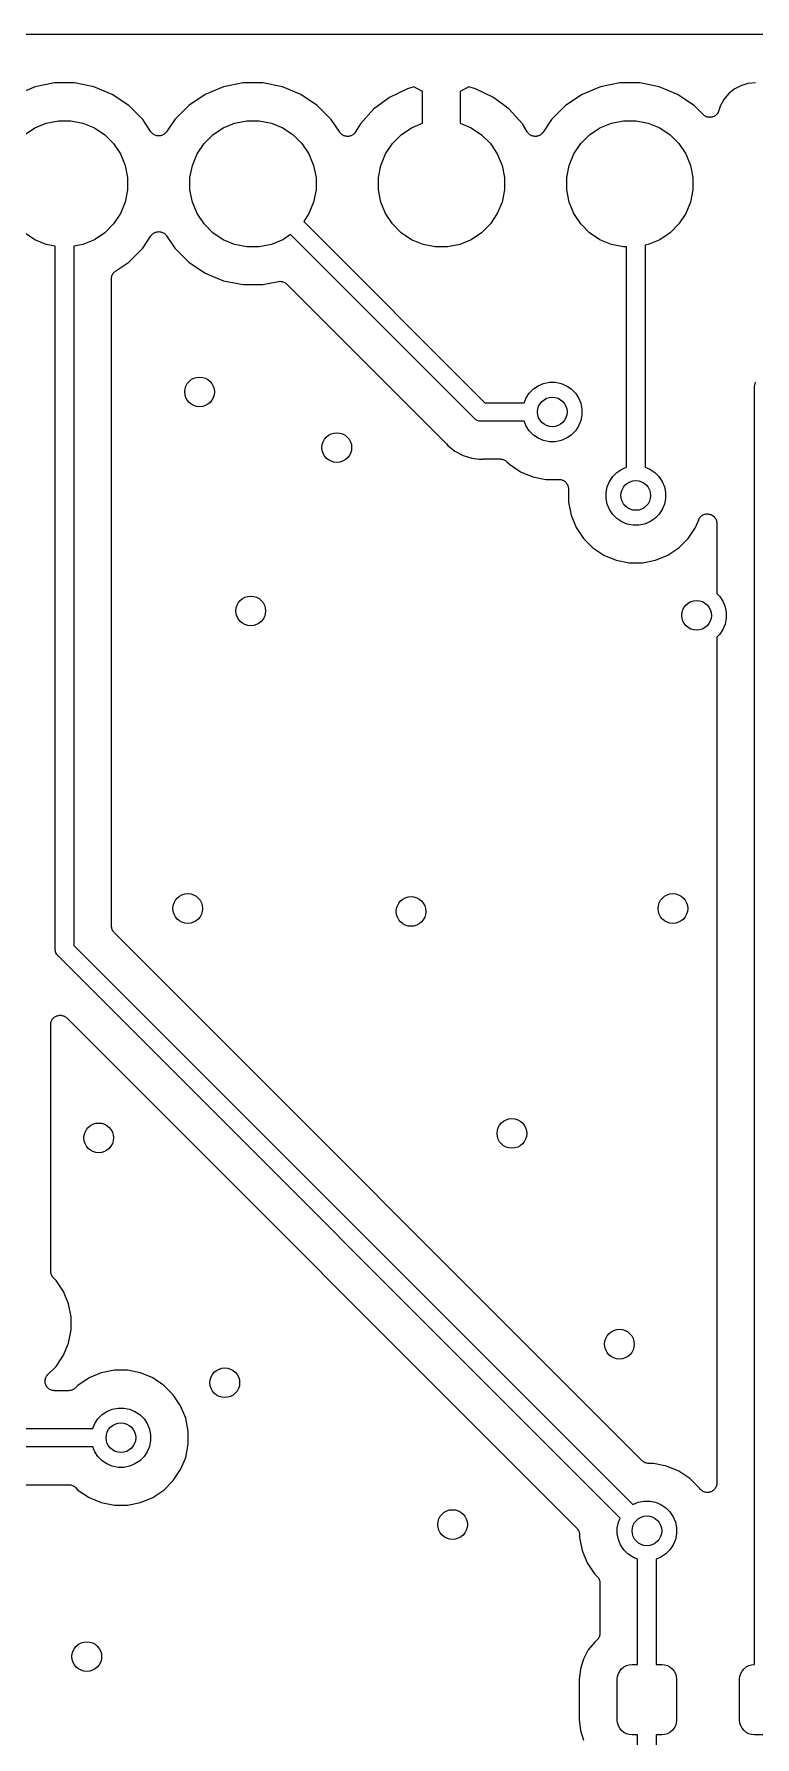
# Model space of a CAD drawing. Extents: x 103 to 213, y -152 to -90.
# Drawn here: x 135.99 to 145.71, y -113.3 to -90.36 of the extents above; entities that cross this region are included whole.
import ezdxf

# ---------------------------------------------------------------- set-up
doc = ezdxf.new("R2010")
doc.units = 0
doc.layers.add('BLACK', color=7, linetype='CONTINUOUS')

msp = doc.modelspace()

# ---------------------------------------------------------------- linework, layer by layer
at = {"layer": 'BLACK', "linetype": 'CONTINUOUS'}
for p, q in [((105.516, -90.358), (150.309, -90.358)), ((136.004, -91.0692), (135.757, -91.1716)), ((136.266, -91.017), (136.004, -91.0692)), ((136.534, -91.017), (136.266, -91.017)), ((136.796, -91.0692), (136.534, -91.017)), ((137.043, -91.1716), (136.796, -91.0692)), ((138.544, -91.0692), (138.297, -91.1716)), ((138.806, -91.017), (138.544, -91.0692)), ((139.074, -91.017), (138.806, -91.017)), ((139.336, -91.0692), (139.074, -91.017)), ((139.583, -91.1716), (139.336, -91.0692)), ((141.11, -91.0702), (141.022, -91.0969)), ((141.226, -91.1314), (141.11, -91.0702)), ((141.85, -91.0702), (141.734, -91.1314)), ((141.938, -91.0969), (141.85, -91.0702)), ((143.624, -91.0692), (143.377, -91.1716)), ((143.886, -91.017), (143.624, -91.0692)), ((144.154, -91.017), (143.886, -91.017)), ((144.416, -91.0692), (144.154, -91.017)), ((144.663, -91.1716), (144.416, -91.0692)), ((145.515, -91.0534), (145.426, -91.1006)), ((145.61, -91.0244), (145.515, -91.0534)), ((145.716, -91.0139), (145.61, -91.0244)), ((137.266, -91.3202), (137.043, -91.1716)), ((138.297, -91.1716), (138.074, -91.3202)), ((139.806, -91.3202), (139.583, -91.1716)), ((140.779, -91.2126), (140.566, -91.3717)), ((141.022, -91.0969), (140.779, -91.2126)), ((141.226, -91.5602), (141.226, -91.1314)), ((141.734, -91.1314), (141.734, -91.5602)), ((142.181, -91.2126), (141.938, -91.0969)), ((142.394, -91.3717), (142.181, -91.2126)), ((143.377, -91.1716), (143.154, -91.3202)), ((144.886, -91.3202), (144.663, -91.1716)), ((145.286, -91.2414), (145.238, -91.3297)), ((145.349, -91.1641), (145.286, -91.2414)), ((145.426, -91.1006), (145.349, -91.1641)), ((136.152, -91.5577), (136.316, -91.525)), ((136.316, -91.525), (136.484, -91.525)), ((136.484, -91.525), (136.648, -91.5577)), ((137.455, -91.5093), (137.266, -91.3202)), ((137.564, -91.6733), (137.455, -91.5093)), ((137.885, -91.5093), (137.776, -91.6733)), ((138.074, -91.3202), (137.885, -91.5093)), ((138.692, -91.5577), (138.856, -91.525)), ((138.856, -91.525), (139.024, -91.525)), ((139.024, -91.525), (139.188, -91.5577)), ((139.995, -91.5093), (139.806, -91.3202)), ((140.11, -91.6811), (139.995, -91.5093)), ((140.566, -91.3717), (140.388, -91.5694)), ((142.572, -91.5694), (142.394, -91.3717)), ((142.965, -91.5093), (142.85, -91.6811)), ((143.154, -91.3202), (142.965, -91.5093)), ((143.772, -91.5577), (143.936, -91.525)), ((143.936, -91.525), (144.104, -91.525)), ((144.104, -91.525), (144.268, -91.5577)), ((145.009, -91.4432), (144.886, -91.3202)), ((145.013, -91.4469), (145.009, -91.4432)), ((145.017, -91.4511), (145.013, -91.4469)), ((145.023, -91.4548), (145.017, -91.4511)), ((145.028, -91.4589), (145.023, -91.4548)), ((145.033, -91.4617), (145.028, -91.4589)), ((145.038, -91.465), (145.033, -91.4617)), ((145.044, -91.4676), (145.038, -91.465)), ((145.05, -91.4706), (145.044, -91.4676)), ((145.055, -91.4724), (145.05, -91.4706)), ((145.061, -91.4747), (145.055, -91.4724)), ((145.067, -91.476), (145.061, -91.4747)), ((145.073, -91.4779), (145.067, -91.476)), ((145.079, -91.4785), (145.073, -91.4779)), ((145.085, -91.4797), (145.079, -91.4785)), ((145.092, -91.4797), (145.085, -91.4797)), ((145.098, -91.4804), (145.092, -91.4797)), ((145.104, -91.4798), (145.098, -91.4804)), ((145.11, -91.4799), (145.104, -91.4798)), ((145.116, -91.4787), (145.11, -91.4799)), ((145.123, -91.478), (145.116, -91.4787)), ((145.128, -91.4764), (145.123, -91.478)), ((145.134, -91.4753), (145.128, -91.4764)), ((145.14, -91.4728), (145.134, -91.4753)), ((145.146, -91.471), (145.14, -91.4728)), ((145.152, -91.4682), (145.146, -91.471)), ((145.157, -91.466), (145.152, -91.4682)), ((145.163, -91.4624), (145.157, -91.466)), ((145.168, -91.4594), (145.163, -91.4624)), ((145.173, -91.4557), (145.168, -91.4594)), ((145.178, -91.4525), (145.173, -91.4557)), ((145.183, -91.4479), (145.178, -91.4525)), ((145.188, -91.4438), (145.183, -91.4479)), ((145.191, -91.4393), (145.188, -91.4438)), ((145.196, -91.4351), (145.191, -91.4393)), ((145.199, -91.4298), (145.196, -91.4351)), ((145.204, -91.4248), (145.199, -91.4298)), ((145.206, -91.4196), (145.204, -91.4248)), ((145.21, -91.4147), (145.206, -91.4196)), ((145.212, -91.4087), (145.21, -91.4147)), ((145.215, -91.403), (145.212, -91.4087)), ((145.217, -91.3974), (145.215, -91.403)), ((145.219, -91.3919), (145.217, -91.3974)), ((145.22, -91.3902), (145.219, -91.3919)), ((145.238, -91.3297), (145.22, -91.3902)), ((135.858, -91.7148), (135.997, -91.6217)), ((135.997, -91.6217), (136.152, -91.5577)), ((136.648, -91.5577), (136.803, -91.6217)), ((136.803, -91.6217), (136.942, -91.7148)), ((136.942, -91.7148), (137.06, -91.8332)), ((137.572, -91.6826), (137.564, -91.6733)), ((137.58, -91.692), (137.572, -91.6826)), ((137.58, -91.6922), (137.58, -91.692)), ((137.58, -91.6925), (137.58, -91.6922)), ((137.589, -91.7002), (137.58, -91.6925)), ((137.599, -91.7079), (137.589, -91.7002)), ((137.599, -91.708), (137.599, -91.7079)), ((137.599, -91.7082), (137.599, -91.708)), ((137.61, -91.714), (137.599, -91.7082)), ((137.62, -91.7197), (137.61, -91.714)), ((137.621, -91.7198), (137.62, -91.7197)), ((137.621, -91.72), (137.621, -91.7198)), ((137.633, -91.7235), (137.621, -91.72)), ((137.644, -91.7271), (137.633, -91.7235)), ((137.645, -91.7272), (137.644, -91.7271)), ((137.644, -91.7271), (137.644, -91.7271)), ((137.657, -91.7285), (137.645, -91.7272)), ((137.669, -91.7298), (137.657, -91.7285)), ((137.681, -91.7286), (137.669, -91.7298)), ((137.669, -91.7298), (137.669, -91.7297)), ((137.669, -91.7297), (137.669, -91.7298)), ((137.693, -91.7276), (137.681, -91.7286)), ((137.694, -91.7275), (137.693, -91.7276)), ((137.706, -91.724), (137.694, -91.7274)), ((137.694, -91.7274), (137.694, -91.7275)), ((137.717, -91.7206), (137.706, -91.724)), ((137.718, -91.7205), (137.717, -91.7206)), ((137.729, -91.7148), (137.718, -91.7204)), ((137.718, -91.7204), (137.718, -91.7205)), ((137.739, -91.7092), (137.729, -91.7148)), ((137.74, -91.709), (137.739, -91.7092)), ((137.749, -91.7013), (137.74, -91.7088)), ((137.74, -91.7088), (137.74, -91.709)), ((137.759, -91.6937), (137.749, -91.7013)), ((137.767, -91.6842), (137.759, -91.6933)), ((137.759, -91.6933), (137.759, -91.6935)), ((137.759, -91.6935), (137.759, -91.6937)), ((137.775, -91.6748), (137.767, -91.6842)), ((137.776, -91.6733), (137.775, -91.6742)), ((137.775, -91.6742), (137.775, -91.6742)), ((137.775, -91.6742), (137.775, -91.6742)), ((137.775, -91.6742), (137.775, -91.6748)), ((138.28, -91.8332), (138.398, -91.7148)), ((138.398, -91.7148), (138.537, -91.6217)), ((138.537, -91.6217), (138.692, -91.5577)), ((139.188, -91.5577), (139.343, -91.6217)), ((139.343, -91.6217), (139.482, -91.7148)), ((139.482, -91.7148), (139.6, -91.8332)), ((140.111, -91.6834), (140.11, -91.6811)), ((140.113, -91.6859), (140.111, -91.6834)), ((140.119, -91.693), (140.113, -91.6859)), ((140.125, -91.7003), (140.119, -91.693)), ((140.128, -91.7021), (140.125, -91.7003)), ((140.13, -91.7043), (140.128, -91.7021)), ((140.137, -91.71), (140.13, -91.7043)), ((140.144, -91.716), (140.137, -91.71)), ((140.147, -91.7174), (140.144, -91.716)), ((140.149, -91.7192), (140.147, -91.7174)), ((140.158, -91.7233), (140.149, -91.7192)), ((140.166, -91.7277), (140.158, -91.7233)), ((140.169, -91.7286), (140.166, -91.7277)), ((140.172, -91.7299), (140.169, -91.7286)), ((140.181, -91.7322), (140.172, -91.7299)), ((140.19, -91.735), (140.181, -91.7322)), ((140.193, -91.7353), (140.19, -91.735)), ((140.196, -91.736), (140.193, -91.7353)), ((140.205, -91.7366), (140.196, -91.736)), ((140.215, -91.7375), (140.205, -91.7366)), ((140.218, -91.7373), (140.215, -91.7375)), ((140.221, -91.7374), (140.218, -91.7373)), ((140.23, -91.7361), (140.221, -91.7374)), ((140.239, -91.7352), (140.23, -91.7361)), ((140.242, -91.7344), (140.239, -91.7352)), ((140.245, -91.734), (140.242, -91.7344)), ((140.254, -91.7309), (140.245, -91.734)), ((140.263, -91.7282), (140.254, -91.7309)), ((140.266, -91.7268), (140.263, -91.7282)), ((140.269, -91.7258), (140.266, -91.7268)), ((140.277, -91.721), (140.269, -91.7258)), ((140.285, -91.7166), (140.277, -91.721)), ((140.287, -91.7148), (140.285, -91.7166)), ((140.29, -91.7133), (140.287, -91.7148)), ((140.297, -91.707), (140.29, -91.7133)), ((140.304, -91.701), (140.297, -91.707)), ((140.306, -91.6988), (140.304, -91.701)), ((140.308, -91.6968), (140.306, -91.6988)), ((140.314, -91.6893), (140.308, -91.6968)), ((140.32, -91.682), (140.314, -91.6893)), ((140.322, -91.6794), (140.32, -91.682)), ((140.323, -91.677), (140.322, -91.6794)), ((140.324, -91.6755), (140.323, -91.677)), ((140.388, -91.5694), (140.324, -91.6755)), ((140.82, -91.8332), (140.938, -91.7148)), ((140.938, -91.7148), (141.077, -91.6217)), ((141.077, -91.6217), (141.226, -91.5602)), ((141.734, -91.5602), (141.883, -91.6217)), ((141.883, -91.6217), (142.022, -91.7148)), ((142.022, -91.7148), (142.14, -91.8332)), ((142.636, -91.6755), (142.572, -91.5694)), ((142.637, -91.6779), (142.636, -91.6755)), ((142.639, -91.6805), (142.637, -91.6779)), ((142.645, -91.6879), (142.639, -91.6805)), ((142.65, -91.6955), (142.645, -91.6879)), ((142.653, -91.6975), (142.65, -91.6955)), ((142.654, -91.6998), (142.653, -91.6975)), ((142.662, -91.7058), (142.654, -91.6998)), ((142.669, -91.7122), (142.662, -91.7058)), ((142.671, -91.7137), (142.669, -91.7122)), ((142.674, -91.7156), (142.671, -91.7137)), ((142.682, -91.7201), (142.674, -91.7156)), ((142.69, -91.725), (142.682, -91.7201)), ((142.693, -91.7261), (142.69, -91.725)), ((142.695, -91.7275), (142.693, -91.7261)), ((142.704, -91.7303), (142.695, -91.7275)), ((142.713, -91.7335), (142.704, -91.7303)), ((142.716, -91.734), (142.713, -91.7335)), ((142.719, -91.7349), (142.716, -91.734)), ((142.728, -91.7359), (142.719, -91.7349)), ((142.738, -91.7373), (142.728, -91.7359)), ((142.741, -91.7372), (142.738, -91.7373)), ((142.744, -91.7375), (142.741, -91.7372)), ((142.753, -91.7367), (142.744, -91.7375)), ((142.762, -91.7363), (142.753, -91.7367)), ((142.765, -91.7356), (142.762, -91.7363)), ((142.768, -91.7353), (142.765, -91.7356)), ((142.777, -91.7327), (142.768, -91.7353)), ((142.787, -91.7305), (142.777, -91.7327)), ((142.789, -91.7292), (142.787, -91.7305)), ((142.792, -91.7284), (142.789, -91.7292)), ((142.8, -91.7241), (142.792, -91.7284)), ((142.809, -91.7201), (142.8, -91.7241)), ((142.811, -91.7184), (142.809, -91.7201)), ((142.814, -91.717), (142.811, -91.7184)), ((142.821, -91.7111), (142.814, -91.717)), ((142.829, -91.7055), (142.821, -91.7111)), ((142.831, -91.7034), (142.829, -91.7055)), ((142.833, -91.7015), (142.831, -91.7034)), ((142.84, -91.6943), (142.833, -91.7015)), ((142.846, -91.6874), (142.84, -91.6943)), ((142.847, -91.6848), (142.846, -91.6874)), ((142.849, -91.6826), (142.847, -91.6848)), ((142.85, -91.6811), (142.849, -91.6826)), ((143.36, -91.8332), (143.478, -91.7148)), ((143.478, -91.7148), (143.617, -91.6217)), ((143.617, -91.6217), (143.772, -91.5577)), ((144.268, -91.5577), (144.423, -91.6217)), ((144.423, -91.6217), (144.562, -91.7148)), ((144.562, -91.7148), (144.68, -91.8332)), ((137.06, -91.8332), (137.153, -91.9724)), ((137.153, -91.9724), (137.217, -92.1271)), ((138.123, -92.1271), (138.187, -91.9724)), ((138.187, -91.9724), (138.28, -91.8332)), ((139.6, -91.8332), (139.693, -91.9724)), ((139.693, -91.9724), (139.757, -92.1271)), ((140.663, -92.1271), (140.727, -91.9724)), ((140.727, -91.9724), (140.82, -91.8332)), ((142.14, -91.8332), (142.233, -91.9724)), ((142.233, -91.9724), (142.297, -92.1271)), ((143.203, -92.1271), (143.267, -91.9724)), ((143.267, -91.9724), (143.36, -91.8332)), ((144.68, -91.8332), (144.773, -91.9724)), ((144.773, -91.9724), (144.837, -92.1271)), ((137.217, -92.1271), (137.25, -92.2913)), ((138.09, -92.2913), (138.123, -92.1271)), ((139.757, -92.1271), (139.79, -92.2913)), ((140.63, -92.2913), (140.663, -92.1271)), ((142.297, -92.1271), (142.33, -92.2913)), ((143.17, -92.2913), (143.203, -92.1271)), ((144.837, -92.1271), (144.87, -92.2913)), ((137.25, -92.4587), (137.217, -92.6229)), ((137.25, -92.2913), (137.25, -92.4587)), ((138.09, -92.4587), (138.09, -92.2913)), ((138.123, -92.6229), (138.09, -92.4587)), ((139.79, -92.4587), (139.757, -92.6229)), ((139.79, -92.2913), (139.79, -92.4587)), ((140.63, -92.4587), (140.63, -92.2913)), ((140.663, -92.6229), (140.63, -92.4587)), ((142.33, -92.4587), (142.297, -92.6229)), ((142.33, -92.2913), (142.33, -92.4587)), ((143.17, -92.4587), (143.17, -92.2913)), ((143.203, -92.6229), (143.17, -92.4587)), ((144.87, -92.4587), (144.837, -92.6229)), ((144.87, -92.2913), (144.87, -92.4587)), ((137.217, -92.6229), (137.153, -92.7776)), ((138.187, -92.7776), (138.123, -92.6229)), ((139.757, -92.6229), (139.693, -92.7776)), ((140.727, -92.7776), (140.663, -92.6229)), ((142.297, -92.6229), (142.233, -92.7776)), ((143.267, -92.7776), (143.203, -92.6229)), ((144.837, -92.6229), (144.773, -92.7776)), ((137.06, -92.9168), (136.942, -93.0352)), ((137.153, -92.7776), (137.06, -92.9168)), ((138.28, -92.9168), (138.187, -92.7776)), ((138.398, -93.0352), (138.28, -92.9168)), ((139.693, -92.7776), (139.624, -92.8818)), ((139.624, -92.8818), (142.067, -95.325)), ((140.82, -92.9168), (140.727, -92.7776)), ((140.938, -93.0352), (140.82, -92.9168)), ((142.14, -92.9168), (142.022, -93.0352)), ((142.233, -92.7776), (142.14, -92.9168)), ((143.36, -92.9168), (143.267, -92.7776)), ((143.478, -93.0352), (143.36, -92.9168)), ((144.68, -92.9168), (144.562, -93.0352)), ((144.773, -92.7776), (144.68, -92.9168)), ((135.997, -93.1283), (135.858, -93.0352)), ((136.152, -93.1923), (135.997, -93.1283)), ((136.803, -93.1283), (136.648, -93.1923)), ((136.942, -93.0352), (136.803, -93.1283)), ((137.455, -93.2407), (137.564, -93.0767)), ((137.564, -93.0767), (137.565, -93.0758)), ((137.565, -93.0752), (137.573, -93.0659)), ((137.565, -93.0757), (137.565, -93.0752)), ((137.565, -93.0758), (137.565, -93.0757)), ((137.565, -93.0758), (137.565, -93.0758)), ((137.573, -93.0659), (137.581, -93.0567)), ((137.581, -93.0563), (137.591, -93.0487)), ((137.581, -93.0565), (137.581, -93.0563)), ((137.581, -93.0567), (137.581, -93.0565)), ((137.591, -93.0487), (137.6, -93.0412)), ((137.6, -93.041), (137.601, -93.0408)), ((137.6, -93.0412), (137.6, -93.041)), ((137.601, -93.0408), (137.611, -93.0352)), ((137.611, -93.0352), (137.622, -93.0296)), ((137.622, -93.0295), (137.623, -93.0294)), ((137.622, -93.0296), (137.622, -93.0295)), ((137.623, -93.0294), (137.634, -93.026)), ((137.634, -93.026), (137.646, -93.0226)), ((137.646, -93.0225), (137.647, -93.0224)), ((137.646, -93.0226), (137.646, -93.0225)), ((137.647, -93.0224), (137.658, -93.0214)), ((137.658, -93.0214), (137.671, -93.0202)), ((137.671, -93.0203), (137.671, -93.0202)), ((137.671, -93.0202), (137.683, -93.0215)), ((137.671, -93.0202), (137.671, -93.0203)), ((137.683, -93.0215), (137.695, -93.0228)), ((137.695, -93.0228), (137.696, -93.0229)), ((137.696, -93.0229), (137.696, -93.0229)), ((137.696, -93.0229), (137.707, -93.0264)), ((137.707, -93.0264), (137.719, -93.03)), ((137.719, -93.03), (137.719, -93.0302)), ((137.719, -93.0302), (137.72, -93.0303)), ((137.72, -93.0303), (137.73, -93.036)), ((137.73, -93.036), (137.741, -93.0418)), ((137.741, -93.0418), (137.741, -93.042)), ((137.741, -93.042), (137.741, -93.0421)), ((137.741, -93.0421), (137.751, -93.0498)), ((137.751, -93.0498), (137.76, -93.0575)), ((137.76, -93.0575), (137.76, -93.0578)), ((137.76, -93.0578), (137.76, -93.058)), ((137.76, -93.058), (137.768, -93.0673)), ((137.768, -93.0673), (137.776, -93.0767)), ((137.776, -93.0767), (137.885, -93.2407)), ((138.537, -93.1283), (138.398, -93.0352)), ((138.692, -93.1923), (138.537, -93.1283)), ((139.343, -93.1283), (139.188, -93.1923)), ((139.447, -93.0586), (139.343, -93.1283)), ((141.922, -95.5341), (139.447, -93.0586)), ((141.077, -93.1283), (140.938, -93.0352)), ((141.232, -93.1923), (141.077, -93.1283)), ((141.883, -93.1283), (141.728, -93.1923)), ((142.022, -93.0352), (141.883, -93.1283)), ((143.617, -93.1283), (143.478, -93.0352)), ((143.772, -93.1923), (143.617, -93.1283)), ((144.423, -93.1283), (144.268, -93.1923)), ((144.562, -93.0352), (144.423, -93.1283)), ((136.275, -93.2168), (136.152, -93.1923)), ((136.275, -102.684), (136.275, -93.2168)), ((136.648, -93.1923), (136.525, -93.2168)), ((136.525, -93.2168), (136.525, -102.638)), ((137.266, -93.4298), (137.455, -93.2407)), ((137.885, -93.2407), (138.074, -93.4298)), ((138.856, -93.225), (138.692, -93.1923)), ((139.024, -93.225), (138.856, -93.225)), ((139.188, -93.1923), (139.024, -93.225)), ((141.396, -93.225), (141.232, -93.1923)), ((141.564, -93.225), (141.396, -93.225)), ((141.728, -93.1923), (141.564, -93.225)), ((143.936, -93.225), (143.772, -93.1923)), ((143.975, -93.225), (143.936, -93.225)), ((143.975, -96.1938), (143.975, -93.225)), ((144.268, -93.1923), (144.225, -93.2009)), ((144.225, -93.2009), (144.225, -96.1938)), ((137.039, -93.6155), (137.043, -93.6043)), ((137.043, -93.6031), (137.049, -93.5928)), ((137.043, -93.6037), (137.043, -93.6031)), ((137.043, -93.6043), (137.043, -93.6037)), ((137.049, -93.5928), (137.055, -93.5824)), ((137.055, -93.5814), (137.063, -93.5724)), ((137.055, -93.582), (137.055, -93.5814)), ((137.055, -93.5824), (137.055, -93.582)), ((137.063, -93.5724), (137.07, -93.5633)), ((137.07, -93.5633), (137.071, -93.5629)), ((137.071, -93.5624), (137.08, -93.5551)), ((137.071, -93.5629), (137.071, -93.5624)), ((137.08, -93.5551), (137.089, -93.5476)), ((137.089, -93.5476), (137.266, -93.4298)), ((138.074, -93.4298), (138.297, -93.5784)), ((138.297, -93.5784), (138.544, -93.6808)), ((137.033, -93.6514), (137.034, -93.6397)), ((137.033, -93.6526), (137.033, -93.6514)), ((137.033, -93.6527), (137.033, -93.6526)), ((137.033, -93.6526), (137.033, -93.6526)), ((137.033, -93.6532), (137.033, -93.6527)), ((137.033, -102.375), (137.033, -93.6532)), ((137.034, -93.6397), (137.036, -93.628)), ((137.036, -93.6268), (137.039, -93.6155)), ((137.036, -93.6274), (137.036, -93.6268)), ((137.036, -93.628), (137.036, -93.6274)), ((138.544, -93.6808), (138.806, -93.733)), ((138.806, -93.733), (139.074, -93.733)), ((139.074, -93.733), (139.282, -93.6916)), ((139.282, -93.6915), (139.283, -93.6913)), ((139.282, -93.6916), (139.282, -93.6915)), ((139.282, -93.6915), (139.282, -93.6915)), ((139.282, -93.6915), (139.282, -93.6915)), ((139.283, -93.6913), (139.295, -93.6903)), ((139.295, -93.6903), (139.307, -93.6892)), ((139.307, -93.6892), (139.307, -93.6893)), ((139.307, -93.6893), (139.308, -93.6892)), ((139.308, -93.6892), (139.32, -93.6905)), ((139.32, -93.6905), (139.332, -93.6917)), ((139.332, -93.6917), (139.332, -93.6919)), ((139.332, -93.6919), (139.333, -93.692)), ((139.333, -93.692), (139.344, -93.6955)), ((139.344, -93.6955), (139.355, -93.699)), ((139.355, -93.699), (139.356, -93.6992)), ((139.356, -93.6992), (139.356, -93.6994)), ((139.356, -93.6994), (139.367, -93.7051)), ((139.367, -93.7051), (139.377, -93.7107)), ((139.377, -93.7107), (139.378, -93.7111)), ((139.378, -93.7111), (139.378, -93.7114)), ((139.378, -93.7114), (139.387, -93.7189)), ((139.387, -93.7189), (139.396, -93.7264)), ((139.396, -93.7264), (141.541, -95.8712)), ((142.621, -95.2605), (142.664, -95.195)), ((142.664, -95.195), (142.72, -95.1393)), ((142.72, -95.1393), (142.786, -95.0955)), ((142.786, -95.0955), (142.858, -95.0654)), ((142.858, -95.0654), (142.936, -95.05)), ((142.936, -95.05), (143.014, -95.05)), ((143.014, -95.05), (143.092, -95.0654)), ((143.092, -95.0654), (143.164, -95.0955)), ((143.164, -95.0955), (143.23, -95.1393)), ((143.23, -95.1393), (143.286, -95.195)), ((143.286, -95.195), (143.329, -95.2605)), ((145.699, -95.125), (145.7, -95.1152)), ((145.7, -95.1348), (145.699, -95.125)), ((145.7, -95.1152), (145.703, -95.0858)), ((145.7, -95.1152), (145.7, -95.1152)), ((145.7, -95.3202), (145.7, -95.1348)), ((145.703, -95.0858), (145.714, -95.0481)), ((142.067, -95.325), (142.594, -95.325)), ((142.594, -95.325), (142.621, -95.2605)), ((143.329, -95.2605), (143.36, -95.3333)), ((143.36, -95.3333), (143.375, -95.4106)), ((143.375, -95.4106), (143.375, -95.4894)), ((145.7, -112.325), (145.7, -95.3202)), ((141.926, -95.5388), (141.922, -95.5341)), ((141.931, -95.5427), (141.926, -95.5388)), ((141.945, -95.5544), (141.931, -95.5427)), ((141.962, -95.5633), (141.945, -95.5544)), ((141.967, -95.566), (141.962, -95.5633)), ((141.99, -95.5732), (141.967, -95.566)), ((142.009, -95.575), (141.99, -95.5732)), ((142.015, -95.5756), (142.009, -95.575)), ((142.009, -95.575), (142.009, -95.575)), ((142.021, -95.575), (142.015, -95.5756)), ((142.594, -95.575), (142.021, -95.575)), ((142.621, -95.6395), (142.594, -95.575)), ((142.664, -95.705), (142.621, -95.6395)), ((143.329, -95.6395), (143.286, -95.705)), ((143.36, -95.5667), (143.329, -95.6395)), ((143.375, -95.4894), (143.36, -95.5667)), ((141.541, -95.8712), (141.542, -95.8725)), ((141.542, -95.8725), (141.546, -95.8766)), ((141.546, -95.8766), (141.549, -95.8804)), ((141.549, -95.8804), (141.565, -95.8998)), ((141.565, -95.8998), (141.662, -95.9789)), ((142.72, -95.7607), (142.664, -95.705)), ((142.786, -95.8045), (142.72, -95.7607)), ((142.858, -95.8346), (142.786, -95.8045)), ((142.936, -95.85), (142.858, -95.8346)), ((143.014, -95.85), (142.936, -95.85)), ((143.092, -95.8346), (143.014, -95.85)), ((143.164, -95.8045), (143.092, -95.8346)), ((143.23, -95.7607), (143.164, -95.8045)), ((143.286, -95.705), (143.23, -95.7607)), ((141.662, -95.9789), (141.772, -96.0376)), ((141.772, -96.0376), (141.891, -96.0738)), ((141.891, -96.0738), (141.99, -96.0836)), ((141.99, -96.0836), (141.99, -96.0836)), ((141.99, -96.0836), (142.015, -96.0861)), ((142.015, -96.0861), (142.04, -96.0836)), ((142.04, -96.0836), (142.042, -96.0834)), ((142.042, -96.0834), (142.047, -96.0835)), ((142.047, -96.0835), (142.052, -96.083)), ((142.052, -96.083), (142.271, -96.083)), ((142.271, -96.083), (142.272, -96.083)), ((142.272, -96.083), (142.272, -96.083)), ((142.272, -96.083), (142.272, -96.083)), ((142.272, -96.083), (142.273, -96.083)), ((142.273, -96.083), (142.285, -96.0843)), ((142.285, -96.0843), (142.296, -96.0855)), ((142.296, -96.0855), (142.297, -96.0857)), ((142.297, -96.0857), (142.298, -96.0858)), ((142.298, -96.0858), (142.309, -96.0893)), ((142.309, -96.0893), (142.32, -96.0928)), ((142.32, -96.0928), (142.321, -96.0931)), ((142.321, -96.0931), (142.321, -96.0933)), ((142.321, -96.0933), (142.332, -96.0989)), ((142.332, -96.0989), (142.342, -96.1045)), ((142.342, -96.1045), (142.342, -96.1049)), ((142.342, -96.1049), (142.343, -96.1052)), ((142.343, -96.1052), (142.352, -96.1127)), ((142.352, -96.1127), (142.361, -96.1202)), ((142.361, -96.1202), (142.396, -96.1553)), ((142.396, -96.1553), (142.545, -96.2547)), ((142.545, -96.2547), (142.71, -96.3231)), ((142.71, -96.3231), (142.886, -96.358)), ((142.886, -96.358), (143.065, -96.358)), ((143.065, -96.358), (143.066, -96.358)), ((143.066, -96.358), (143.066, -96.358)), ((143.066, -96.358), (143.066, -96.358)), ((143.066, -96.358), (143.067, -96.358)), ((143.067, -96.358), (143.079, -96.3593)), ((143.079, -96.3593), (143.091, -96.3606)), ((143.091, -96.3606), (143.091, -96.3607)), ((143.091, -96.3607), (143.091, -96.3608)), ((143.091, -96.3608), (143.103, -96.3644)), ((143.103, -96.3644), (143.114, -96.3679)), ((143.746, -96.3855), (143.789, -96.32)), ((143.789, -96.32), (143.845, -96.2643)), ((143.845, -96.2643), (143.911, -96.2205)), ((143.911, -96.2205), (143.975, -96.1938)), ((144.225, -96.1938), (144.289, -96.2205)), ((144.289, -96.2205), (144.355, -96.2643)), ((144.355, -96.2643), (144.411, -96.32)), ((144.411, -96.32), (144.454, -96.3855)), ((143.114, -96.3679), (143.115, -96.3681)), ((143.115, -96.3681), (143.115, -96.3683)), ((143.115, -96.3683), (143.125, -96.374)), ((143.125, -96.374), (143.136, -96.3797)), ((143.136, -96.3797), (143.136, -96.38)), ((143.136, -96.38), (143.137, -96.3802)), ((143.137, -96.3802), (143.146, -96.3879)), ((143.146, -96.3879), (143.155, -96.3955)), ((143.155, -96.3955), (143.155, -96.3959)), ((143.155, -96.3959), (143.156, -96.3961)), ((143.156, -96.3961), (143.163, -96.4055)), ((143.163, -96.4055), (143.171, -96.4147)), ((143.171, -96.4147), (143.171, -96.4151)), ((143.171, -96.4151), (143.171, -96.4155)), ((143.171, -96.4155), (143.177, -96.426)), ((143.177, -96.426), (143.182, -96.4366)), ((143.182, -96.4366), (143.183, -96.437)), ((143.183, -96.437), (143.183, -96.4374)), ((143.183, -96.4374), (143.186, -96.4488)), ((143.186, -96.4488), (143.19, -96.4603)), ((143.19, -96.4603), (143.19, -96.4608)), ((143.19, -96.4608), (143.19, -96.4612)), ((143.19, -96.4612), (143.191, -96.4731)), ((143.191, -96.4731), (143.192, -96.485)), ((143.192, -96.485), (143.192, -96.6644)), ((143.7, -96.5356), (143.715, -96.4583)), ((143.7, -96.6144), (143.7, -96.5356)), ((143.715, -96.4583), (143.746, -96.3855)), ((144.454, -96.3855), (144.485, -96.4583)), ((144.485, -96.4583), (144.5, -96.5356)), ((144.5, -96.5356), (144.5, -96.6144)), ((143.192, -96.6644), (143.227, -96.8399)), ((143.715, -96.6917), (143.7, -96.6144)), ((143.746, -96.7645), (143.715, -96.6917)), ((143.789, -96.83), (143.746, -96.7645)), ((144.454, -96.7645), (144.411, -96.83)), ((144.485, -96.6917), (144.454, -96.7645)), ((144.5, -96.6144), (144.485, -96.6917)), ((145.054, -96.824), (145.066, -96.8229)), ((145.066, -96.8229), (145.066, -96.8229)), ((145.066, -96.8229), (145.066, -96.8229)), ((145.066, -96.8229), (145.078, -96.8242)), ((143.227, -96.8399), (143.295, -97.0051)), ((143.295, -97.0051), (143.395, -97.1538)), ((143.845, -96.8857), (143.789, -96.83)), ((143.911, -96.9295), (143.845, -96.8857)), ((143.983, -96.9596), (143.911, -96.9295)), ((144.061, -96.975), (143.983, -96.9596)), ((144.139, -96.975), (144.061, -96.975)), ((144.217, -96.9596), (144.139, -96.975)), ((144.289, -96.9295), (144.217, -96.9596)), ((144.355, -96.8857), (144.289, -96.9295)), ((144.411, -96.83), (144.355, -96.8857)), ((144.805, -97.1538), (144.905, -97.0051)), ((144.905, -97.0051), (144.948, -96.9013)), ((144.948, -96.8996), (144.954, -96.8887)), ((144.948, -96.8998), (144.948, -96.8996)), ((144.948, -96.8999), (144.948, -96.8998)), ((144.948, -96.8998), (144.948, -96.8998)), ((144.948, -96.9013), (144.948, -96.8999)), ((144.954, -96.8887), (144.96, -96.8781)), ((144.96, -96.8779), (144.968, -96.8685)), ((144.96, -96.878), (144.96, -96.8779)), ((144.96, -96.8781), (144.96, -96.878)), ((144.968, -96.8685), (144.976, -96.8591)), ((144.976, -96.859), (144.986, -96.8514)), ((144.976, -96.8591), (144.976, -96.859)), ((144.976, -96.8591), (144.976, -96.8591)), ((144.986, -96.8514), (144.995, -96.8436)), ((144.995, -96.8436), (144.996, -96.8435)), ((144.996, -96.8435), (145.006, -96.8379)), ((144.996, -96.8435), (144.996, -96.8435)), ((145.006, -96.8379), (145.017, -96.8321)), ((145.017, -96.8321), (145.018, -96.8321)), ((145.018, -96.832), (145.03, -96.8285)), ((145.018, -96.8321), (145.018, -96.832)), ((145.03, -96.8285), (145.041, -96.8251)), ((145.041, -96.8251), (145.054, -96.824)), ((145.041, -96.8251), (145.041, -96.8251)), ((145.041, -96.8251), (145.041, -96.8251)), ((145.078, -96.8242), (145.091, -96.8255)), ((145.091, -96.8255), (145.091, -96.8255)), ((145.091, -96.8255), (145.091, -96.8255)), ((145.091, -96.8255), (145.102, -96.8291)), ((145.102, -96.8291), (145.114, -96.8328)), ((145.114, -96.8328), (145.114, -96.8328)), ((145.114, -96.8328), (145.114, -96.8329)), ((145.114, -96.8329), (145.125, -96.8386)), ((145.125, -96.8386), (145.136, -96.8446)), ((145.136, -96.8446), (145.136, -96.8447)), ((145.136, -96.8447), (145.136, -96.8447)), ((145.136, -96.8447), (145.146, -96.8525)), ((145.146, -96.8525), (145.155, -96.8604)), ((145.155, -96.8604), (145.155, -96.8605)), ((145.155, -96.8605), (145.155, -96.8605)), ((145.155, -96.8605), (145.163, -96.87)), ((145.163, -96.87), (145.171, -96.8796)), ((145.171, -96.8796), (145.171, -96.8797)), ((145.171, -96.8797), (145.171, -96.8798)), ((145.171, -96.8798), (145.177, -96.8904)), ((145.177, -96.8904), (145.182, -96.9015)), ((145.182, -96.9015), (145.182, -96.9016)), ((145.182, -96.9016), (145.183, -96.9017)), ((145.183, -96.9017), (145.186, -96.9134)), ((145.186, -96.9134), (145.19, -96.9252)), ((145.19, -96.9252), (145.19, -96.9253)), ((145.19, -96.9253), (145.19, -96.9254)), ((145.19, -96.9254), (145.191, -96.9374)), ((145.191, -96.9374), (145.192, -96.9499)), ((145.192, -96.9499), (145.192, -97.8963)), ((143.395, -97.1538), (143.521, -97.2803)), ((143.521, -97.2803), (143.67, -97.3797)), ((144.53, -97.3797), (144.679, -97.2803)), ((144.679, -97.2803), (144.805, -97.1538)), ((143.67, -97.3797), (143.835, -97.4481)), ((143.835, -97.4481), (144.011, -97.483)), ((144.011, -97.483), (144.189, -97.483)), ((144.189, -97.483), (144.365, -97.4481)), ((144.365, -97.4481), (144.53, -97.3797)), ((145.192, -97.8963), (145.231, -97.935)), ((145.231, -97.935), (145.274, -98.0005)), ((145.274, -98.0005), (145.305, -98.0733)), ((145.305, -98.0733), (145.32, -98.1506)), ((145.32, -98.1506), (145.32, -98.2294)), ((145.274, -98.3795), (145.231, -98.445)), ((145.305, -98.3067), (145.274, -98.3795)), ((145.32, -98.2294), (145.305, -98.3067)), ((145.231, -98.445), (145.192, -98.4837)), ((145.192, -98.4837), (145.192, -109.882)), ((137.034, -102.387), (137.033, -102.375)), ((137.035, -102.399), (137.034, -102.387)), ((137.035, -102.4), (137.035, -102.399)), ((137.035, -102.399), (137.035, -102.399)), ((137.039, -102.411), (137.035, -102.4)), ((137.042, -102.422), (137.039, -102.411)), ((137.042, -102.423), (137.042, -102.422)), ((137.043, -102.424), (137.042, -102.423)), ((137.048, -102.434), (137.043, -102.424)), ((137.053, -102.444), (137.048, -102.434)), ((137.054, -102.445), (137.053, -102.444)), ((137.062, -102.455), (137.054, -102.445)), ((137.054, -102.445), (137.054, -102.445)), ((137.069, -102.464), (137.062, -102.455)), ((137.07, -102.465), (137.069, -102.464)), ((144.185, -109.58), (137.07, -102.465)), ((137.07, -102.465), (137.07, -102.465)), ((137.07, -102.465), (137.07, -102.465)), ((137.07, -102.465), (137.07, -102.465)), ((136.274, -102.69), (136.275, -102.684)), ((136.275, -102.696), (136.274, -102.69)), ((136.276, -102.705), (136.275, -102.696)), ((136.277, -102.715), (136.276, -102.705)), ((136.284, -102.738), (136.277, -102.715)), ((136.296, -102.76), (136.284, -102.738)), ((136.307, -102.774), (136.296, -102.76)), ((136.311, -102.779), (136.307, -102.774)), ((136.316, -102.783), (136.311, -102.779)), ((143.888, -110.354), (136.316, -102.783)), ((136.525, -102.638), (144.059, -110.172)), ((136.213, -103.703), (136.214, -103.691)), ((136.213, -103.705), (136.213, -103.703)), ((136.213, -103.703), (136.213, -103.703)), ((136.213, -103.703), (136.213, -103.703)), ((136.213, -103.703), (136.213, -103.703)), ((136.213, -107.026), (136.213, -103.705)), ((136.214, -103.691), (136.216, -103.679)), ((136.216, -103.678), (136.22, -103.667)), ((136.216, -103.679), (136.216, -103.678)), ((136.216, -103.679), (136.216, -103.679)), ((136.22, -103.667), (136.223, -103.655)), ((136.223, -103.655), (136.229, -103.644)), ((136.223, -103.655), (136.223, -103.655)), ((136.223, -103.655), (136.223, -103.655)), ((136.229, -103.644), (136.235, -103.633)), ((136.235, -103.633), (136.243, -103.624)), ((136.235, -103.633), (136.235, -103.633)), ((136.235, -103.633), (136.235, -103.633)), ((136.243, -103.624), (136.251, -103.614)), ((136.251, -103.614), (136.261, -103.606)), ((136.251, -103.614), (136.251, -103.614)), ((136.251, -103.614), (136.251, -103.614)), ((136.261, -103.606), (136.27, -103.599)), ((136.27, -103.599), (136.281, -103.593)), ((136.27, -103.599), (136.27, -103.599)), ((136.27, -103.599), (136.27, -103.599)), ((136.281, -103.593), (136.292, -103.587)), ((136.292, -103.587), (136.304, -103.584)), ((136.292, -103.587), (136.292, -103.587)), ((136.292, -103.587), (136.292, -103.587)), ((136.304, -103.584), (136.316, -103.58)), ((136.316, -103.58), (136.328, -103.579)), ((136.316, -103.58), (136.316, -103.58)), ((136.316, -103.58), (136.316, -103.58)), ((136.328, -103.579), (136.34, -103.578)), ((136.34, -103.578), (136.341, -103.578)), ((136.341, -103.578), (136.341, -103.578)), ((136.341, -103.578), (136.353, -103.579)), ((136.353, -103.579), (136.365, -103.58)), ((136.365, -103.58), (136.365, -103.58)), ((136.365, -103.58), (136.366, -103.58)), ((136.366, -103.58), (136.377, -103.584)), ((136.377, -103.584), (136.389, -103.588)), ((136.389, -103.588), (136.389, -103.588)), ((136.389, -103.588), (136.389, -103.588)), ((136.389, -103.588), (136.4, -103.594)), ((136.4, -103.594), (136.411, -103.599)), ((136.411, -103.599), (136.411, -103.599)), ((136.411, -103.599), (136.411, -103.6)), ((136.411, -103.6), (136.42, -103.607)), ((136.42, -103.607), (136.43, -103.615)), ((136.43, -103.615), (143.305, -110.49)), ((136.214, -107.038), (136.213, -107.026)), ((136.215, -107.05), (136.214, -107.038)), ((136.215, -107.051), (136.215, -107.05)), ((136.215, -107.05), (136.215, -107.05)), ((136.219, -107.062), (136.215, -107.051)), ((136.222, -107.073), (136.219, -107.062)), ((136.222, -107.074), (136.222, -107.073)), ((136.223, -107.075), (136.222, -107.074)), ((136.228, -107.085), (136.223, -107.075)), ((136.233, -107.095), (136.228, -107.085)), ((136.234, -107.096), (136.233, -107.095)), ((136.234, -107.097), (136.234, -107.096)), ((136.242, -107.106), (136.234, -107.097)), ((136.249, -107.115), (136.242, -107.106)), ((136.25, -107.116), (136.249, -107.115)), ((136.285, -107.151), (136.25, -107.116)), ((136.25, -107.116), (136.25, -107.116)), ((136.25, -107.116), (136.25, -107.116)), ((136.25, -107.116), (136.25, -107.116)), ((136.385, -107.3), (136.285, -107.151)), ((136.453, -107.465), (136.385, -107.3)), ((136.488, -107.641), (136.453, -107.465)), ((136.453, -107.995), (136.488, -107.819)), ((136.488, -107.819), (136.488, -107.641)), ((136.385, -108.16), (136.453, -107.995)), ((136.285, -108.309), (136.385, -108.16)), ((136.137, -108.509), (136.138, -108.497)), ((136.137, -108.51), (136.137, -108.509)), ((136.137, -108.509), (136.137, -108.509)), ((136.138, -108.522), (136.137, -108.51)), ((136.138, -108.497), (136.139, -108.485)), ((136.139, -108.534), (136.138, -108.522)), ((136.139, -108.484), (136.143, -108.473)), ((136.139, -108.485), (136.139, -108.484)), ((136.139, -108.485), (136.139, -108.485)), ((136.143, -108.473), (136.146, -108.461)), ((136.146, -108.461), (136.147, -108.461)), ((136.147, -108.461), (136.153, -108.45)), ((136.147, -108.461), (136.147, -108.461)), ((136.153, -108.45), (136.158, -108.439)), ((136.158, -108.439), (136.166, -108.43)), ((136.158, -108.439), (136.158, -108.439)), ((136.158, -108.439), (136.158, -108.439)), ((136.166, -108.43), (136.174, -108.42)), ((136.174, -108.42), (136.285, -108.309)), ((136.73, -108.465), (136.581, -108.565)), ((136.895, -108.397), (136.73, -108.465)), ((137.071, -108.362), (136.895, -108.397)), ((137.249, -108.362), (137.071, -108.362)), ((137.425, -108.397), (137.249, -108.362)), ((137.59, -108.465), (137.425, -108.397)), ((137.739, -108.565), (137.59, -108.465)), ((136.143, -108.546), (136.139, -108.534)), ((136.139, -108.534), (136.139, -108.534)), ((136.139, -108.534), (136.139, -108.534)), ((136.146, -108.558), (136.143, -108.546)), ((136.152, -108.569), (136.146, -108.558)), ((136.146, -108.558), (136.146, -108.558)), ((136.146, -108.558), (136.146, -108.558)), ((136.157, -108.58), (136.152, -108.569)), ((136.158, -108.58), (136.157, -108.58)), ((136.165, -108.589), (136.158, -108.58)), ((136.158, -108.58), (136.158, -108.58)), ((136.173, -108.599), (136.165, -108.589)), ((136.183, -108.607), (136.173, -108.599)), ((136.173, -108.599), (136.173, -108.599)), ((136.173, -108.599), (136.173, -108.599)), ((136.192, -108.615), (136.183, -108.607)), ((136.203, -108.621), (136.192, -108.615)), ((136.192, -108.615), (136.192, -108.615)), ((136.192, -108.615), (136.192, -108.615)), ((136.214, -108.627), (136.203, -108.621)), ((136.226, -108.631), (136.214, -108.627)), ((136.214, -108.627), (136.214, -108.627)), ((136.214, -108.627), (136.214, -108.627)), ((136.237, -108.634), (136.226, -108.631)), ((136.238, -108.634), (136.237, -108.634)), ((136.25, -108.636), (136.238, -108.634)), ((136.238, -108.634), (136.238, -108.634)), ((136.262, -108.637), (136.25, -108.636)), ((136.264, -108.637), (136.262, -108.637)), ((136.262, -108.637), (136.262, -108.637)), ((136.262, -108.637), (136.262, -108.637)), ((136.262, -108.637), (136.262, -108.637)), ((136.456, -108.637), (136.264, -108.637)), ((136.468, -108.636), (136.456, -108.637)), ((136.48, -108.635), (136.468, -108.636)), ((136.481, -108.635), (136.48, -108.635)), ((136.48, -108.635), (136.48, -108.635)), ((136.492, -108.631), (136.481, -108.635)), ((136.503, -108.628), (136.492, -108.631)), ((136.504, -108.628), (136.503, -108.628)), ((136.505, -108.627), (136.504, -108.628)), ((136.515, -108.622), (136.505, -108.627)), ((136.525, -108.617), (136.515, -108.622)), ((136.526, -108.616), (136.525, -108.617)), ((136.527, -108.616), (136.526, -108.616)), ((136.536, -108.608), (136.527, -108.616)), ((136.545, -108.601), (136.536, -108.608)), ((136.546, -108.6), (136.545, -108.601)), ((136.581, -108.565), (136.546, -108.6)), ((136.546, -108.6), (136.546, -108.6)), ((136.546, -108.6), (136.546, -108.6)), ((136.546, -108.6), (136.546, -108.6)), ((137.865, -108.691), (137.739, -108.565)), ((137.965, -108.84), (137.865, -108.691)), ((136.849, -109.015), (136.905, -108.959)), ((136.905, -108.959), (136.971, -108.916)), ((136.971, -108.916), (137.043, -108.885)), ((137.043, -108.885), (137.121, -108.87)), ((137.121, -108.87), (137.199, -108.87)), ((137.199, -108.87), (137.277, -108.885)), ((137.277, -108.885), (137.349, -108.916)), ((137.349, -108.916), (137.415, -108.959)), ((137.415, -108.959), (137.471, -109.015)), ((138.033, -109.005), (137.965, -108.84)), ((135.373, -109.145), (136.779, -109.145)), ((136.779, -109.145), (136.806, -109.081)), ((136.806, -109.081), (136.849, -109.015)), ((137.471, -109.015), (137.514, -109.081)), ((137.514, -109.081), (137.545, -109.153)), ((137.545, -109.153), (137.56, -109.231)), ((138.068, -109.181), (138.033, -109.005)), ((138.068, -109.359), (138.068, -109.181)), ((136.779, -109.395), (135.419, -109.395)), ((136.806, -109.459), (136.779, -109.395)), ((137.545, -109.387), (137.514, -109.459)), ((137.56, -109.309), (137.545, -109.387)), ((137.56, -109.231), (137.56, -109.309)), ((138.033, -109.535), (138.068, -109.359)), ((136.849, -109.525), (136.806, -109.459)), ((136.905, -109.581), (136.849, -109.525)), ((136.971, -109.624), (136.905, -109.581)), ((137.043, -109.655), (136.971, -109.624)), ((137.121, -109.67), (137.043, -109.655)), ((137.199, -109.67), (137.121, -109.67)), ((137.277, -109.655), (137.199, -109.67)), ((137.349, -109.624), (137.277, -109.655)), ((137.415, -109.581), (137.349, -109.624)), ((137.471, -109.525), (137.415, -109.581)), ((137.514, -109.459), (137.471, -109.525)), ((137.965, -109.7), (138.033, -109.535)), ((144.194, -109.587), (144.185, -109.58)), ((144.203, -109.595), (144.194, -109.587)), ((144.204, -109.595), (144.203, -109.595)), ((144.204, -109.596), (144.204, -109.595)), ((144.214, -109.601), (144.204, -109.596)), ((144.225, -109.607), (144.214, -109.601)), ((144.226, -109.607), (144.225, -109.607)), ((144.225, -109.607), (144.225, -109.607)), ((144.237, -109.611), (144.226, -109.607)), ((144.248, -109.614), (144.237, -109.611)), ((144.249, -109.614), (144.248, -109.614)), ((144.25, -109.614), (144.249, -109.614)), ((144.261, -109.616), (144.25, -109.614)), ((144.273, -109.617), (144.261, -109.616)), ((144.274, -109.617), (144.273, -109.617)), ((144.275, -109.617), (144.274, -109.617)), ((144.274, -109.617), (144.274, -109.617)), ((144.274, -109.617), (144.274, -109.617)), ((144.339, -109.617), (144.275, -109.617)), ((144.515, -109.652), (144.339, -109.617)), ((144.68, -109.72), (144.515, -109.652)), ((137.739, -109.975), (137.865, -109.849)), ((137.865, -109.849), (137.965, -109.7)), ((144.829, -109.82), (144.68, -109.72)), ((144.955, -109.946), (144.829, -109.82)), ((145.191, -109.896), (145.189, -109.908)), ((145.192, -109.884), (145.191, -109.896)), ((145.192, -109.882), (145.192, -109.883)), ((145.192, -109.883), (145.192, -109.883)), ((145.192, -109.883), (145.192, -109.883)), ((145.192, -109.883), (145.192, -109.884)), ((135.682, -109.903), (136.456, -109.903)), ((136.456, -109.903), (136.457, -109.903)), ((136.457, -109.903), (136.457, -109.903)), ((136.457, -109.903), (136.457, -109.903)), ((136.457, -109.903), (136.458, -109.903)), ((136.458, -109.903), (136.47, -109.904)), ((136.47, -109.904), (136.481, -109.906)), ((136.481, -109.906), (136.482, -109.906)), ((136.482, -109.906), (136.483, -109.906)), ((136.483, -109.906), (136.494, -109.909)), ((136.494, -109.909), (136.505, -109.913)), ((136.505, -109.913), (136.506, -109.913)), ((136.506, -109.913), (136.506, -109.913)), ((136.506, -109.913), (136.517, -109.919)), ((136.517, -109.919), (136.527, -109.924)), ((136.527, -109.924), (136.527, -109.925)), ((136.527, -109.925), (136.528, -109.925)), ((136.528, -109.925), (136.537, -109.933)), ((136.537, -109.933), (136.546, -109.94)), ((136.546, -109.94), (136.581, -109.975)), ((136.581, -109.975), (136.73, -110.075)), ((136.73, -110.075), (136.895, -110.143)), ((137.425, -110.143), (137.59, -110.075)), ((137.59, -110.075), (137.739, -109.975)), ((144.133, -110.14), (144.211, -110.125)), ((144.211, -110.125), (144.289, -110.125)), ((144.289, -110.125), (144.367, -110.14)), ((144.959, -109.952), (144.955, -109.946)), ((144.967, -109.962), (144.959, -109.952)), ((144.975, -109.971), (144.967, -109.962)), ((144.975, -109.972), (144.975, -109.971)), ((144.975, -109.971), (144.975, -109.971)), ((144.985, -109.979), (144.975, -109.972)), ((144.994, -109.987), (144.985, -109.979)), ((145.005, -109.993), (144.994, -109.987)), ((144.994, -109.987), (144.994, -109.987)), ((144.994, -109.987), (144.994, -109.987)), ((145.016, -109.999), (145.005, -109.993)), ((145.028, -110.003), (145.016, -109.999)), ((145.016, -109.999), (145.016, -109.999)), ((145.016, -109.999), (145.016, -109.999)), ((145.039, -110.006), (145.028, -110.003)), ((145.04, -110.006), (145.039, -110.006)), ((145.052, -110.007), (145.04, -110.006)), ((145.04, -110.006), (145.04, -110.006)), ((145.064, -110.009), (145.052, -110.007)), ((145.076, -110.008), (145.064, -110.009)), ((145.064, -110.009), (145.064, -110.009)), ((145.064, -110.009), (145.064, -110.009)), ((145.089, -110.007), (145.076, -110.008)), ((145.101, -110.003), (145.089, -110.006)), ((145.089, -110.006), (145.089, -110.006)), ((145.089, -110.006), (145.089, -110.007)), ((145.113, -110), (145.101, -110.003)), ((145.124, -109.994), (145.113, -109.999)), ((145.113, -109.999), (145.113, -109.999)), ((145.113, -109.999), (145.113, -110)), ((145.135, -109.988), (145.124, -109.994)), ((145.144, -109.98), (145.135, -109.988)), ((145.135, -109.988), (145.135, -109.988)), ((145.135, -109.988), (145.135, -109.988)), ((145.154, -109.973), (145.144, -109.98)), ((145.162, -109.963), (145.154, -109.972)), ((145.154, -109.972), (145.154, -109.972)), ((145.154, -109.972), (145.154, -109.973)), ((145.17, -109.954), (145.162, -109.963)), ((145.176, -109.942), (145.17, -109.953)), ((145.17, -109.953), (145.17, -109.953)), ((145.17, -109.953), (145.17, -109.954)), ((145.182, -109.932), (145.176, -109.942)), ((145.186, -109.92), (145.182, -109.932)), ((145.182, -109.932), (145.182, -109.932)), ((145.182, -109.932), (145.182, -109.932)), ((145.189, -109.908), (145.186, -109.92)), ((145.189, -109.908), (145.189, -109.908)), ((145.189, -109.908), (145.189, -109.908)), ((136.895, -110.143), (137.071, -110.178)), ((137.071, -110.178), (137.249, -110.178)), ((137.249, -110.178), (137.425, -110.143)), ((143.865, -110.408), (143.888, -110.354)), ((144.059, -110.172), (144.061, -110.171)), ((144.061, -110.171), (144.133, -110.14)), ((144.367, -110.14), (144.439, -110.171)), ((144.439, -110.171), (144.505, -110.214)), ((144.505, -110.214), (144.561, -110.27)), ((144.561, -110.27), (144.604, -110.336)), ((144.604, -110.336), (144.635, -110.408)), ((143.305, -110.49), (143.305, -110.49)), ((143.305, -110.49), (143.305, -110.49)), ((143.305, -110.49), (143.305, -110.49)), ((143.305, -110.49), (143.306, -110.491)), ((143.306, -110.491), (143.313, -110.5)), ((143.313, -110.5), (143.321, -110.51)), ((143.321, -110.51), (143.321, -110.51)), ((143.321, -110.51), (143.322, -110.511)), ((143.322, -110.511), (143.327, -110.521)), ((143.327, -110.521), (143.332, -110.531)), ((143.332, -110.531), (143.333, -110.532)), ((143.333, -110.532), (143.333, -110.533)), ((143.333, -110.533), (143.336, -110.544)), ((143.336, -110.544), (143.34, -110.555)), ((143.34, -110.555), (143.34, -110.556)), ((143.34, -110.556), (143.34, -110.556)), ((143.34, -110.556), (143.341, -110.568)), ((143.341, -110.568), (143.342, -110.58)), ((143.342, -110.58), (143.342, -110.614)), ((143.85, -110.486), (143.865, -110.408)), ((143.85, -110.564), (143.85, -110.486)), ((143.865, -110.642), (143.85, -110.564)), ((144.635, -110.408), (144.65, -110.486)), ((144.65, -110.564), (144.635, -110.642)), ((144.65, -110.486), (144.65, -110.564)), ((143.342, -110.614), (143.377, -110.79)), ((143.377, -110.79), (143.445, -110.955)), ((143.896, -110.714), (143.865, -110.642)), ((143.939, -110.78), (143.896, -110.714)), ((143.995, -110.836), (143.939, -110.78)), ((144.561, -110.78), (144.505, -110.836)), ((144.604, -110.714), (144.561, -110.78)), ((144.635, -110.642), (144.604, -110.714)), ((143.445, -110.955), (143.545, -111.104)), ((144.061, -110.879), (143.995, -110.836)), ((144.125, -110.906), (144.061, -110.879)), ((144.125, -112.325), (144.125, -110.906)), ((144.439, -110.879), (144.375, -110.906)), ((144.375, -110.906), (144.375, -112.325)), ((144.505, -110.836), (144.439, -110.879)), ((143.545, -111.104), (143.58, -111.139)), ((143.58, -111.139), (143.58, -111.139)), ((143.58, -111.139), (143.58, -111.139)), ((143.58, -111.139), (143.58, -111.139)), ((143.58, -111.139), (143.581, -111.14)), ((143.581, -111.14), (143.588, -111.149)), ((143.588, -111.149), (143.596, -111.158)), ((143.596, -111.158), (143.596, -111.159)), ((143.596, -111.159), (143.597, -111.16)), ((143.597, -111.16), (143.602, -111.17)), ((143.602, -111.17), (143.607, -111.18)), ((143.607, -111.18), (143.608, -111.181)), ((143.608, -111.181), (143.608, -111.182)), ((143.608, -111.182), (143.611, -111.193)), ((143.611, -111.193), (143.615, -111.204)), ((143.615, -111.204), (143.615, -111.205)), ((143.615, -111.205), (143.615, -111.205)), ((143.615, -111.205), (143.616, -111.217)), ((143.616, -111.217), (143.617, -111.229)), ((143.617, -111.229), (143.617, -111.906)), ((143.602, -111.966), (143.598, -111.971)), ((143.604, -111.961), (143.602, -111.966)), ((143.607, -111.956), (143.604, -111.961)), ((143.609, -111.949), (143.607, -111.956)), ((143.611, -111.943), (143.609, -111.949)), ((143.613, -111.937), (143.611, -111.943)), ((143.614, -111.932), (143.613, -111.937)), ((143.615, -111.925), (143.614, -111.932)), ((143.616, -111.919), (143.615, -111.925)), ((143.617, -111.907), (143.616, -111.913)), ((143.616, -111.913), (143.616, -111.919)), ((143.617, -111.906), (143.617, -111.907)), ((143.459, -112.13), (143.394, -112.253)), ((143.548, -112.023), (143.459, -112.13)), ((143.571, -112.004), (143.548, -112.023)), ((143.575, -112), (143.571, -112.004)), ((143.579, -111.996), (143.575, -112)), ((143.583, -111.991), (143.579, -111.996)), ((143.588, -111.986), (143.583, -111.991)), ((143.591, -111.982), (143.588, -111.986)), ((143.595, -111.977), (143.591, -111.982)), ((143.598, -111.971), (143.595, -111.977)), ((143.353, -112.386), (143.339, -112.531)), ((143.394, -112.253), (143.353, -112.386)), ((143.865, -112.448), (143.884, -112.414)), ((143.884, -112.414), (143.909, -112.384)), ((143.909, -112.384), (143.939, -112.359)), ((143.939, -112.359), (143.973, -112.34)), ((143.973, -112.34), (144.011, -112.329)), ((144.011, -112.329), (144.05, -112.325)), ((144.05, -112.325), (144.125, -112.325)), ((144.375, -112.325), (144.45, -112.325)), ((144.45, -112.325), (144.489, -112.329)), ((144.489, -112.329), (144.527, -112.34)), ((144.527, -112.34), (144.561, -112.359)), ((144.561, -112.359), (144.591, -112.384)), ((144.591, -112.384), (144.616, -112.414)), ((144.616, -112.414), (144.635, -112.448)), ((145.515, -112.448), (145.534, -112.414)), ((145.534, -112.414), (145.559, -112.384)), ((145.559, -112.384), (145.589, -112.359)), ((145.589, -112.359), (145.623, -112.34)), ((145.623, -112.34), (145.661, -112.329)), ((145.661, -112.329), (145.7, -112.325)), ((145.7, -112.325), (145.7, -112.325)), ((143.339, -112.531), (143.339, -113.069)), ((143.85, -112.525), (143.854, -112.486)), ((143.85, -113.075), (143.85, -112.525)), ((143.854, -112.486), (143.865, -112.448)), ((144.635, -112.448), (144.646, -112.486)), ((144.646, -112.486), (144.65, -112.525)), ((144.65, -112.525), (144.65, -113.075)), ((145.5, -112.525), (145.504, -112.486)), ((145.5, -113.075), (145.5, -112.525)), ((145.504, -112.486), (145.515, -112.448)), ((143.339, -113.069), (143.353, -113.214)), ((143.854, -113.114), (143.85, -113.075)), ((144.65, -113.075), (144.646, -113.114)), ((145.504, -113.114), (145.5, -113.075)), ((143.353, -113.214), (143.394, -113.347)), ((143.865, -113.152), (143.854, -113.114)), ((143.884, -113.186), (143.865, -113.152)), ((143.909, -113.216), (143.884, -113.186)), ((143.939, -113.241), (143.909, -113.216)), ((143.973, -113.26), (143.939, -113.241)), ((144.011, -113.271), (143.973, -113.26)), ((144.05, -113.275), (144.011, -113.271)), ((144.125, -113.275), (144.05, -113.275)), ((144.125, -113.95), (144.125, -113.275)), ((144.45, -113.275), (144.375, -113.275)), ((144.375, -113.275), (144.375, -113.95)), ((144.489, -113.271), (144.45, -113.275)), ((144.527, -113.26), (144.489, -113.271)), ((144.561, -113.241), (144.527, -113.26)), ((144.591, -113.216), (144.561, -113.241)), ((144.616, -113.186), (144.591, -113.216)), ((144.635, -113.152), (144.616, -113.186)), ((144.646, -113.114), (144.635, -113.152)), ((145.515, -113.152), (145.504, -113.114)), ((145.534, -113.186), (145.515, -113.152)), ((145.559, -113.216), (145.534, -113.186)), ((145.589, -113.241), (145.559, -113.216)), ((145.623, -113.26), (145.589, -113.241)), ((145.661, -113.271), (145.623, -113.26)), ((145.7, -113.275), (145.661, -113.271)), ((146.1, -113.275), (145.7, -113.275))]:
    msp.add_line(p, q, dxfattribs=at)
at = {"layer": 'BLACK'}
for centre in [(138.22, -95.18), (142.975, -95.45), (140.07, -95.93), (144.1, -96.575), (138.91, -98.13), (144.92, -98.19), (138.06, -102.14), (141.07, -102.18), (144.6, -102.14), (136.86, -105.23), (142.43, -105.17), (143.88, -108.01), (138.56, -108.53), (137.16, -109.27), (141.63, -110.44), (144.25, -110.525), (136.7, -112.22)]:
    msp.add_circle(centre, 0.2, dxfattribs=at)

doc.saveas('drawing.dxf')
